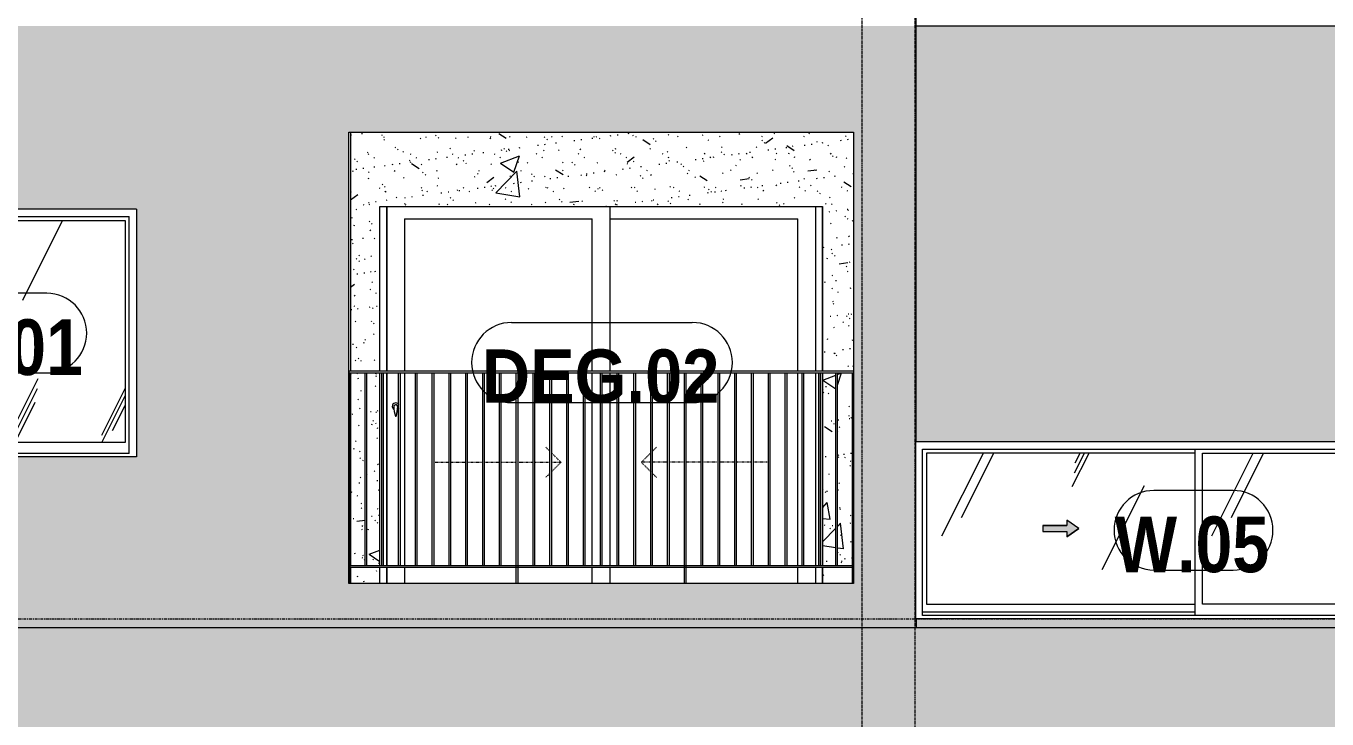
# Model space of a CAD drawing. Header units: millimetres. Extents: x 9199 to 175431, y -4466 to 35300.
# Drawn here: x 28814 to 36162, y 5033 to 8950 of the extents above; entities that cross this region are included whole.
import ezdxf

# ---------------------------------------------------------------- set-up
doc = ezdxf.new("R2010")
doc.units = ezdxf.units.MM
for name, pattern in [('1 NÉT CALL OUT', [6, 3, -3]), ('Centre', [31.75, 6.35, -4.7625, 15.875, -4.7625]), ('Dash', [6, 3, -3]), ('Grid Line', [22.225, 12.7, -3.175, 3.175, -3.175])]:
    doc.linetypes.add(name, pattern=pattern)
for name, color, linetype, lineweight in [('0-1', 7, 'Continuous', 5), ('A-DETL-GENF', 92, 'Continuous', 9), ('A-DETL-GENF-1', 92, '1 NÉT CALL OUT', 9), ('A-DOOR', 31, 'Continuous', 9), ('A-DOOR-FRAM', 31, 'Continuous', 9), ('A-DOOR-HDLN', 31, 'Dash', 18), ('A-DOOR-IDEN', 31, 'Continuous', 9), ('A-FLOR-HRAL', 11, 'Continuous', 9), ('A-FLOR-LEVL-2', 51, 'Centre', 9), ('A-GLAZ', 151, 'Continuous', 9), ('A-GLAZ-3', 7, '1 NÉT CALL OUT', 9), ('A-GLAZ-IDEN', 152, 'Continuous', 9), ('A-WALL', 113, 'Continuous', 9), ('A-WALL-PATT-1', 9, 'Continuous', 9), ('A-WALL-PATT-2', 111, 'Continuous', 5), ('I-WALL', 2, 'Continuous', 9), ('I-WALL-1', 7, 'Continuous', 9), ('S-GRID-1', 1, 'Grid Line', 9)]:
    doc.layers.add(name, color=color, linetype=linetype, lineweight=lineweight)
doc.styles.add('Arial_B_1', font='arialbd.ttf', dxfattribs={"width": 0.85, "height": 315})
doc.styles.add('Arial_B_2', font='arialbd.ttf', dxfattribs={"width": 0.9, "height": 300})
pattern_1 = [(63.435, (53179.2, 1304.34), (-0.001, 1524.001), [532.46, -2875.304]), (63.435, (51655.2, 1304.34), (-0.001, 1524.001), [532.46, -2875.3]), (63.435, (53908.74, 1598.8), (-0.001, 1524.001), [532.46, -2875.304]), (63.435, (52384.74, 1598.8), (-0.001, 1524.001), [532.46, -2875.3]), (63.435, (53798.3, 1494.84), (-0.001, 1524.001), [532.46, -2875.304]), (63.435, (52274.3, 1494.84), (-0.001, 1524.001), [532.46, -2875.3]), (63.435, (53685.8, 2090.1), (-0.001, 1524.001), [258.8, -3148.965]), (63.435, (52161.8, 2090.1), (-0.001, 1524.001), [258.8, -3148.965]), (63.435, (53612.15, 1997.95), (-0.001, 1524.001), [532.46, -2875.304]), (63.435, (52088.15, 1997.95), (-0.001, 1524.001), [532.46, -2875.3]), (63.435, (53625.14, 2064.1), (-0.001, 1524.001), [532.46, -2875.304]), (63.435, (52101.14, 2064.1), (-0.001, 1524.001), [532.46, -2875.3]), (63.435, (53010.3, 1773.94), (-0.001, 1524.001), [532.46, -2875.304]), (63.435, (51486.3, 1773.94), (-0.001, 1524.001), [532.46, -2875.3]), (63.435, (53023.3, 1851.9), (-0.001, 1524.001), [532.46, -2875.304]), (63.435, (51499.3, 1851.9), (-0.001, 1524.001), [532.46, -2875.3]), (63.435, (53026.8, 1908.1), (-0.001, 1524.001), [532.46, -2875.304]), (63.435, (51502.8, 1908.1), (-0.001, 1524.001), [532.46, -2875.3])]

# ---------------------------------------------------------------- blocks, each defined once
blk = doc.blocks.new('NCV_TKTC_TANG 2_rvt-1-TKCS_MẶT ĐỨNG HƯỚNG ĐÔNG')
at = {"layer": 'A-WALL-PATT-1'}
h = blk.add_hatch(dxfattribs=at)
h.set_pattern_fill('FP_2', color=256, style=0, pattern_type=2)
h.set_pattern_definition([(50, (51388.9, 1200), (1093.104, -95.634), [114.3, -1257.3]), (355, (51388.9, 1200), (-211.46, 1146.34), [91.44, -1005.84]), (100.451, (51480, 1192), (881.656, 1050.7), [97.14, -1068.54]), (46.184, (51389, 1504.8), (1626.475, -252.26), [171.45, -1885.95]), (96.636, (51524.5, 1483.8), (1424.42, 1484.57), [145.71, -1602.81]), (351.184, (51389, 1504.8), (1424.43, 1484.55), [137.16, -1508.76]), (21, (51541.3, 1428.6), (909.686, -613.59), [114.3, -1257.3]), (326, (51541.3, 1428.6), (370.81, 1105.13), [91.44, -1005.84]), (71.451, (51617.1, 1377.5), (1280.503, 491.53), [97.14, -1068.54]), (37.5, (51388.93, 1200), (18.531, 507.33), [50.292, -943.356, 50.292, -970.788, -1009.65]), (37.5, (51388.93, 1200), (18.531, 507.33), [-2014.728, 50.292, -959.358]), (7.5, (51388.93, 1200), (400.918, 601.084), [50.292, -531.876, 50.292, -920.496, -384.81]), (7.5, (51388.93, 1200), (400.918, 601.084), [-1552.956, 50.292, -334.518]), (327.5, (51049.1, 1200), (813.545, -34.374), [50.292, -330.708, 50.292, -1138.428, -1577.34]), (327.5, (51049.1, 1200), (813.545, -34.374), [-1569.72, 50.292, -1527.048]), (317.5, (50896.7, 1200), (888.775, 152.56), [50.292, -445.008, 50.292, -739.14, -1120.14]), (317.5, (50896.7, 1200), (888.775, 152.56), [-1284.73, 50.29, -1069.85])])
h.paths.add_polyline_path([(33481.9, 5800), (33481.9, 5890), (33313.1, 5890), (33313.1, 5800)])
h.paths.add_polyline_path([(30646.9, 5800), (30813.1, 5800), (30813.1, 5890), (30646.9, 5890)])
h.paths.add_polyline_path([(30813.1, 5900), (30813.1, 6990), (30738.9, 6990), (30738.9, 5900)])
h.paths.add_polyline_path([(30728.9, 5900), (30728.9, 6990), (30646.9, 6990), (30646.9, 5900), (30665.2, 5900)])
h.paths.add_polyline_path([(33397, 5900), (33481.9, 5900), (33481.9, 6990), (33397, 6990), (33397, 5983.2)])
h.paths.add_polyline_path([(33313.1, 5900), (33387, 5900), (33387, 6990), (33313.1, 6990), (33313.1, 5983.2)])
h.paths.add_polyline_path([(33441.1, 7000), (33486.9, 7000), (33486.9, 8350), (30646.9, 8350), (30646.9, 7000), (30813.1, 7000), (30813.1, 7930), (33313.1, 7930), (33313.1, 7000)])
h = blk.add_hatch(dxfattribs=at)
h.set_pattern_fill('FP_3', color=256, style=0, pattern_type=2)
h.set_pattern_definition([(37.5, (51388.93, 1200), (-4.79953, 146.8239), [5.029, -110.795, 5.029, -124.511, -123.825]), (37.5, (51388.93, 1200), (-4.79953, 146.8239), [-245.364, 5.029, -118.796]), (7.5, (51388.93, 1200), (134.8574, 215.0472), [5.029, -57.455, 5.029, -99.365, -40.005]), (7.5, (51388.93, 1200), (134.8574, 215.0472), [-166.878, 5.029, -34.976]), (327.5, (51295.21, 1200), (237.29776, 0.4316), [5.029, -33.071, 5.029, -132.131, -179.07]), (327.5, (51295.21, 1200), (237.29776, 0.4316), [-175.26, 5.029, -174.041]), (317.5, (51295.2, 1200), (229.067, 66.8792), [5.029, -14.021, 5.029, -84.887, -102.87]), (317.5, (51295.2, 1200), (229.067, 66.8792), [-108.966, 5.029, -97.841])])
h.paths.add_polyline_path([(33481.9, 5800), (33481.9, 5890), (33313.1, 5890), (33313.1, 5800)])
h.paths.add_polyline_path([(30646.9, 5800), (30813.1, 5800), (30813.1, 5890), (30646.9, 5890)])
h.paths.add_polyline_path([(30813.1, 5900), (30813.1, 6990), (30738.9, 6990), (30738.9, 5900)])
h.paths.add_polyline_path([(30728.9, 5900), (30728.9, 6990), (30646.9, 6990), (30646.9, 5900), (30665.2, 5900)])
h.paths.add_polyline_path([(33397, 5900), (33481.9, 5900), (33481.9, 6990), (33397, 6990), (33397, 5983.2)])
h.paths.add_polyline_path([(33313.1, 5900), (33387, 5900), (33387, 6990), (33313.1, 6990), (33313.1, 5983.2)])
h.paths.add_polyline_path([(33441.1, 7000), (33486.9, 7000), (33486.9, 8350), (30646.9, 8350), (30646.9, 7000), (30813.1, 7000), (30813.1, 7930), (33313.1, 7930), (33313.1, 7000)])
at = {"layer": 'I-WALL-1'}
for p, q in [((30646.9, 8350), (30646.9, 7000)), ((30813.1, 7000), (30813.1, 7930)), ((30813.1, 7930), (33313.1, 7930)), ((33313.1, 7930), (33313.1, 7000)), ((30646.9, 6990), (30646.9, 5900)), ((30813.1, 5900), (30813.1, 6990)), ((33313.1, 6990), (33313.1, 5900)), ((30646.9, 5890), (30646.9, 5800)), ((30813.1, 5800), (30813.1, 5890)), ((33313.1, 5890), (33313.1, 5800))]:
    blk.add_line(p, q, dxfattribs=at)
blk = doc.blocks.new('1_FAMILY RVT - W01-WxH 1400x1400xmm-V19-TKCS_MẶT ĐỨNG HƯỚNG ĐÔNG')
at = {"layer": 'A-DETL-GENF-1'}
blk.add_hatch(color=256, dxfattribs=at).paths.add_polyline_path([(28441.9, 7176.5), (28509.6, 7223.9), (28441.9, 7271.4), (28441.9, 7240.9), (28306.4, 7240.9), (28306.4, 7207), (28441.9, 7207)])
at = {"layer": 'A-GLAZ'}
h = blk.add_hatch(dxfattribs=at)
h.set_pattern_fill('FP_1', color=256, style=0, pattern_type=2)
h.set_pattern_definition(pattern_1)
h.paths.add_polyline_path([(28715.1, 6596.9), (28715.1, 7850.9), (28100.9, 7850.9), (28100.9, 6596.9)])
h.paths.add_polyline_path([(28441.9, 7176.5), (28441.9, 7207), (28306.4, 7207), (28306.4, 7240.9), (28441.9, 7240.9), (28441.9, 7271.4), (28509.6, 7223.9), (28485.4, 7207)])
h = blk.add_hatch(dxfattribs=at)
h.set_pattern_fill('FP_1', color=256, style=0, pattern_type=2)
h.set_pattern_definition(pattern_1)
h.paths.add_polyline_path([(29373.9, 6596.9), (29373.9, 7850.9), (28759.6, 7850.9), (28759.6, 6596.9)])
at = {"layer": 'A-DETL-GENF'}
for p, q in [((28306.4, 7240.9), (28306.4, 7207)), ((28306.4, 7240.9), (28441.9, 7240.9)), ((28441.9, 7240.9), (28306.4, 7240.9)), ((28306.4, 7240.9), (28306.4, 7207)), ((28306.4, 7207), (28441.9, 7207)), ((28306.4, 7207), (28441.9, 7207)), ((28441.9, 7271.4), (28441.9, 7240.9)), ((28509.6, 7223.9), (28441.9, 7271.4)), ((28509.6, 7223.9), (28441.9, 7271.4)), ((28441.9, 7271.4), (28441.9, 7240.9)), ((28509.6, 7223.9), (28441.9, 7176.5)), ((28441.9, 7176.5), (28509.6, 7223.9)), ((28441.9, 7207), (28441.9, 7176.5)), ((28441.9, 7207), (28441.9, 7176.5))]:
    blk.add_line(p, q, dxfattribs=at)
at = {"layer": 'A-GLAZ'}
for p, q in [((29437.4, 7914.4), (28037.4, 7914.4)), ((28037.4, 7914.4), (28037.4, 6514.4)), ((28078.3, 7873.5), (29396.4, 7873.5)), ((28078.3, 6533.4), (28078.3, 7873.5)), ((28715.1, 7873.5), (28715.1, 6533.4)), ((29396.4, 6533.4), (29396.4, 7873.5)), ((29437.4, 7914.4), (29437.4, 6514.4)), ((28100.9, 7850.9), (28100.9, 6596.9)), ((28715.1, 7850.9), (28100.9, 7850.9)), ((28759.6, 6596.9), (28759.6, 7850.9)), ((28759.6, 7850.9), (29373.9, 7850.9)), ((29373.9, 7850.9), (29373.9, 6596.9)), ((28715.1, 6552.5), (28078.3, 6552.5)), ((28715.1, 6552.5), (28078.3, 6552.5)), ((28100.9, 6596.9), (28715.1, 6596.9)), ((29373.9, 6596.9), (28759.6, 6596.9)), ((29437.4, 6514.4), (28037.4, 6514.4)), ((29396.4, 6533.4), (28078.3, 6533.4))]:
    blk.add_line(p, q, dxfattribs=at)
blk = doc.blocks.new('Railing - 10mm-1251313-TKCS_MẶT ĐỨNG HƯỚNG ĐÔNG')
at = {"layer": 'A-FLOR-HRAL'}
for p, q in [((70204.4, 2500), (70204.4, 3590)), ((70214.4, 2500), (70214.4, 3590))]:
    blk.add_line(p, q, dxfattribs=at)
blk = doc.blocks.new('Railing - 50 x 10mm-V52-TKCS_MẶT ĐỨNG HƯỚNG ĐÔNG')
at = {"layer": 'A-FLOR-HRAL'}
for p, q in [((71081.4, 6990), (71091.4, 6990)), ((71081.4, 5800), (71081.4, 6990)), ((71091.4, 5800), (71091.4, 6990))]:
    blk.add_line(p, q, dxfattribs=at)
blk = doc.blocks.new('Railing - 50 x 10mm-V57-TKCS_MẶT ĐỨNG HƯỚNG ĐÔNG')
at = {"layer": 'A-FLOR-HRAL'}
for p in [(30637.4, 6990), (30644, 5800)]:
    blk.add_line(p, (30644, 6990), dxfattribs=at)
blk = doc.blocks.new('Railing - 50 x 10mm-V58-TKCS_MẶT ĐỨNG HƯỚNG ĐÔNG')
at = {"layer": 'A-FLOR-HRAL'}
for p, q in [((33481.9, 6990), (33486.9, 6990)), ((33481.9, 5800), (33481.9, 6990))]:
    blk.add_line(p, q, dxfattribs=at)
blk = doc.blocks.new('Railing - Railing-3231485-TKCS_MẶT ĐỨNG HƯỚNG ĐÔNG')
at = {"layer": 'A-FLOR-HRAL'}
for p, q in [((30639, 5890), (30639, 5900)), ((30639, 5900), (33486.9, 5900)), ((33486.9, 5890), (30639, 5890))]:
    blk.add_line(p, q, dxfattribs=at)
for name, p in [('Railing - 50 x 10mm-V57-TKCS_MẶT ĐỨNG HƯỚNG ĐÔNG', (0, 0)), ('Railing - 10mm-1251313-TKCS_MẶT ĐỨNG HƯỚNG ĐÔNG', (-39475.5, 3400)), ('Railing - 10mm-1251313-TKCS_MẶT ĐỨNG HƯỚNG ĐÔNG', (-39380.5, 3400)), ('Railing - 10mm-1251313-TKCS_MẶT ĐỨNG HƯỚNG ĐÔNG', (-39285.6, 3400)), ('Railing - 10mm-1251313-TKCS_MẶT ĐỨNG HƯỚNG ĐÔNG', (-39190.7, 3400)), ('Railing - 10mm-1251313-TKCS_MẶT ĐỨNG HƯỚNG ĐÔNG', (-39095.7, 3400)), ('Railing - 10mm-1251313-TKCS_MẶT ĐỨNG HƯỚNG ĐÔNG', (-39000.8, 3400)), ('Railing - 10mm-1251313-TKCS_MẶT ĐỨNG HƯỚNG ĐÔNG', (-38905.9, 3400)), ('Railing - 10mm-1251313-TKCS_MẶT ĐỨNG HƯỚNG ĐÔNG', (-38810.9, 3400)), ('Railing - 10mm-1251313-TKCS_MẶT ĐỨNG HƯỚNG ĐÔNG', (-38716, 3400)), ('Railing - 50 x 10mm-V52-TKCS_MẶT ĐỨNG HƯỚNG ĐÔNG', (-39498.1, 0)), ('Railing - 10mm-1251313-TKCS_MẶT ĐỨNG HƯỚNG ĐÔNG', (-38526.1, 3400)), ('Railing - 10mm-1251313-TKCS_MẶT ĐỨNG HƯỚNG ĐÔNG', (-38431.2, 3400)), ('Railing - 10mm-1251313-TKCS_MẶT ĐỨNG HƯỚNG ĐÔNG', (-38336.3, 3400)), ('Railing - 10mm-1251313-TKCS_MẶT ĐỨNG HƯỚNG ĐÔNG', (-38241.4, 3400)), ('Railing - 10mm-1251313-TKCS_MẶT ĐỨNG HƯỚNG ĐÔNG', (-38146.4, 3400)), ('Railing - 10mm-1251313-TKCS_MẶT ĐỨNG HƯỚNG ĐÔNG', (-38051.5, 3400)), ('Railing - 10mm-1251313-TKCS_MẶT ĐỨNG HƯỚNG ĐÔNG', (-37956.6, 3400)), ('Railing - 10mm-1251313-TKCS_MẶT ĐỨNG HƯỚNG ĐÔNG', (-37861.6, 3400)), ('Railing - 10mm-1251313-TKCS_MẶT ĐỨNG HƯỚNG ĐÔNG', (-37766.7, 3400)), ('Railing - 50 x 10mm-V52-TKCS_MẶT ĐỨNG HƯỚNG ĐÔNG', (-38548.8, 0)), ('Railing - 10mm-1251313-TKCS_MẶT ĐỨNG HƯỚNG ĐÔNG', (-37576.8, 3400)), ('Railing - 10mm-1251313-TKCS_MẶT ĐỨNG HƯỚNG ĐÔNG', (-37481.9, 3400)), ('Railing - 10mm-1251313-TKCS_MẶT ĐỨNG HƯỚNG ĐÔNG', (-37387, 3400)), ('Railing - 10mm-1251313-TKCS_MẶT ĐỨNG HƯỚNG ĐÔNG', (-37292, 3400)), ('Railing - 10mm-1251313-TKCS_MẶT ĐỨNG HƯỚNG ĐÔNG', (-37197.1, 3400)), ('Railing - 10mm-1251313-TKCS_MẶT ĐỨNG HƯỚNG ĐÔNG', (-37102.2, 3400)), ('Railing - 10mm-1251313-TKCS_MẶT ĐỨNG HƯỚNG ĐÔNG', (-37007.2, 3400)), ('Railing - 10mm-1251313-TKCS_MẶT ĐỨNG HƯỚNG ĐÔNG', (-36912.3, 3400)), ('Railing - 10mm-1251313-TKCS_MẶT ĐỨNG HƯỚNG ĐÔNG', (-36817.4, 3400)), ('Railing - 50 x 10mm-V58-TKCS_MẶT ĐỨNG HƯỚNG ĐÔNG', (0, 0))]:
    blk.add_blockref(name, p)
blk = doc.blocks.new('Top Rail Type - Top Rail_Internal_-3231488-TKCS_MẶT ĐỨNG HƯỚNG ĐÔNG')
at = {"layer": 'A-FLOR-HRAL'}
for p, q in [((30639, 6990), (30639, 7000)), ((33486.9, 7000), (30639, 7000)), ((30639, 6990), (33486.9, 6990))]:
    blk.add_line(p, q, dxfattribs=at)
blk = doc.blocks.new('DEG_02-DEG_03 - DEG_02-2500x2400mm-CỬA ĐI 02 CÁNH TRƯỢT-V65-TKCS_MẶT ĐỨNG HƯỚNG ĐÔNG')
at = {"layer": 'A-DOOR'}
for p, q in [((30852.4, 7000), (30852.4, 7930)), ((32112.4, 7930), (32112.4, 7000)), ((30952.4, 7860), (32012.4, 7860)), ((30952.4, 7860), (30952.4, 7000)), ((32012.4, 7000), (32012.4, 7860)), ((32112.4, 7860), (33172.4, 7860)), ((33172.4, 7000), (33172.4, 7860)), ((30852.4, 5900), (30852.4, 6990)), ((30952.4, 6990), (30952.4, 5900)), ((32012.4, 5900), (32012.4, 6990)), ((32112.4, 6990), (32112.4, 5900)), ((33172.4, 5900), (33172.4, 6990)), ((30852.4, 5800), (30852.4, 5890)), ((30952.4, 5890), (30952.4, 5800)), ((32012.4, 5800), (32012.4, 5890)), ((32112.4, 5890), (32112.4, 5800)), ((33172.4, 5800), (33172.4, 5890))]:
    blk.add_line(p, q, dxfattribs=at)
at = {"layer": 'A-DOOR', "flags": 128}
blk.add_lwpolyline([(30903.9, 6808.7), (30903.9, 6808.7), (30903.9, 6808.7), (30903.8, 6808.7), (30903.8, 6808.7), (30903.8, 6808.7), (30903.8, 6808.7), (30903.8, 6808.7), (30903.8, 6808.7), (30903.7, 6808.7), (30903.7, 6808.7), (30903.7, 6808.7), (30903.7, 6808.7), (30903.6, 6808.7), (30903.6, 6808.7), (30903.6, 6808.7), (30903.5, 6808.7), (30903.5, 6808.7), (30903.5, 6808.7), (30903.4, 6808.7), (30903.4, 6808.7), (30903.3, 6808.7), (30903.3, 6808.7), (30903.2, 6808.7), (30903.2, 6808.7), (30903.1, 6808.7), (30903.1, 6808.7), (30903, 6808.7), (30903, 6808.7), (30902.9, 6808.7), (30902.9, 6808.7), (30902.8, 6808.7), (30902.7, 6808.7), (30902.7, 6808.7), (30902.6, 6808.7), (30902.6, 6808.7), (30902.5, 6808.7), (30902.4, 6808.7), (30902.4, 6808.7), (30902.3, 6808.7), (30902.3, 6808.7), (30902.2, 6808.7), (30902.1, 6808.7), (30902.1, 6808.7), (30902, 6808.7), (30902, 6808.7), (30901.9, 6808.7), (30901.8, 6808.7), (30901.8, 6808.7), (30901.7, 6808.7), (30901.7, 6808.7), (30901.6, 6808.7), (30901.6, 6808.7), (30901.5, 6808.7), (30901.5, 6808.7), (30901.4, 6808.7), (30901.4, 6808.7), (30901.3, 6808.7), (30901.3, 6808.7), (30901.3, 6808.7), (30901.2, 6808.7), (30901.2, 6808.7), (30901.1, 6808.7), (30901.1, 6808.7), (30901.1, 6808.7), (30901, 6808.7), (30901, 6808.7), (30901, 6808.7), (30901, 6808.7), (30900.9, 6808.7), (30900.9, 6808.7), (30900.9, 6808.7), (30900.9, 6808.7), (30900.9, 6808.7), (30900.9, 6808.7), (30900.9, 6808.7), (30900.9, 6808.7)], dxfattribs=at)
at = {"layer": 'A-DOOR'}
for centre, radius, start, end in [((30902.4, 6800), 20, 34.24794, 180), ((30902.4, 6800), 20, 180, 240), ((30900.9, 6799.2), 9.45, 90, 180), ((31056.2, 6799.2), 164.8, 180, 199.13397), ((30903.9, 6799.2), 9.45, 0, 90), ((30748.6, 6799.2), 164.8, 340.86603, 0), ((30902.4, 6800), 20, 300, 325.75206), ((30902.7, 6746), 2.34, 199.13397, 261.03098), ((30902, 6746), 2.34, 278.96902, 340.86603)]:
    blk.add_arc(centre, radius, start, end, dxfattribs=at)
at = {"layer": 'A-DOOR-FRAM'}
for p, q in [((30852.4, 7930), (30852.4, 7000)), ((33272.4, 7930), (33272.4, 7000)), ((33312.4, 7000), (33312.4, 7930.2)), ((30852.4, 6990), (30852.4, 5900)), ((33272.4, 6990), (33272.4, 5900)), ((33312.4, 5900), (33312.4, 6990)), ((30852.4, 5890), (30852.4, 5800)), ((33272.4, 5890), (33272.4, 5800)), ((33312.4, 5800), (33312.4, 5890))]:
    blk.add_line(p, q, dxfattribs=at)
at = {"layer": 'A-DOOR-HDLN'}
for p, q in [((31773.2, 6546.2), (31750.3, 6569.1)), ((32352.8, 6547.4), (32374.5, 6569.1)), ((31125.1, 6484.2), (31203.6, 6484.2)), ((31213.6, 6484.2), (31298.5, 6484.2)), ((31308.5, 6484.2), (31393.4, 6484.2)), ((31403.4, 6484.2), (31488.4, 6484.2)), ((31498.4, 6484.2), (31583.3, 6484.2)), ((31593.3, 6484.2), (31678.2, 6484.2)), ((31688.2, 6484.2), (31773.2, 6484.2)), ((31835.1, 6484.2), (31783.2, 6536.2)), ((31835.1, 6484.2), (31783.2, 6432.3)), ((31783.2, 6484.2), (31835.1, 6484.2)), ((32289.6, 6484.2), (32342.8, 6537.4)), ((32289.6, 6484.2), (32342.8, 6431.1)), ((32342.8, 6484.2), (32289.6, 6484.2)), ((32437.7, 6484.2), (32352.8, 6484.2)), ((32532.6, 6484.2), (32447.7, 6484.2)), ((32627.6, 6484.2), (32542.6, 6484.2)), ((32722.5, 6484.2), (32637.6, 6484.2)), ((32817.4, 6484.2), (32732.5, 6484.2)), ((32912.3, 6484.2), (32827.4, 6484.2)), ((32999.6, 6484.2), (32922.3, 6484.2)), ((31773.2, 6422.3), (31750.3, 6399.4)), ((32352.8, 6421.1), (32374.5, 6399.4))]:
    blk.add_line(p, q, dxfattribs=at)
blk = doc.blocks.new('1_FAMILY RVT - W01-WxH 1000x3200-V81-TKCS_MẶT ĐỨNG HƯỚNG ĐÔNG')
at = {"layer": 'A-DETL-GENF-1'}
blk.add_hatch(color=256, dxfattribs=at).paths.add_polyline_path([(34691.9, 6062.1), (34759.6, 6109.5), (34691.9, 6157), (34691.9, 6126.5), (34556.4, 6126.5), (34556.4, 6092.6), (34691.9, 6092.6)])
at = {"layer": 'A-GLAZ'}
h = blk.add_hatch(dxfattribs=at)
h.set_pattern_fill('FP_1', color=256, style=0, pattern_type=2)
h.set_pattern_definition(pattern_1)
h.paths.add_polyline_path([(35415.1, 5682.5), (35415.1, 6536.5), (33900.9, 6536.5), (33900.9, 5682.5), (34561.2, 5682.5)])
h.paths.add_polyline_path([(34691.9, 6062.1), (34691.9, 6092.6), (34556.4, 6092.6), (34556.4, 6126.5), (34691.9, 6126.5), (34691.9, 6157), (34759.6, 6109.5), (34735.4, 6092.6)])
h = blk.add_hatch(dxfattribs=at)
h.set_pattern_fill('FP_1', color=256, style=0, pattern_type=2)
h.set_pattern_definition(pattern_1)
h.paths.add_polyline_path([(35459.6, 5682.5), (36973.9, 5682.5), (36973.9, 6536.5), (35459.6, 6536.5), (35459.6, 5983.2)])
at = {"layer": 'A-DETL-GENF'}
for p, q in [((34556.4, 6126.5), (34556.4, 6092.6)), ((34556.4, 6126.5), (34691.9, 6126.5)), ((34691.9, 6126.5), (34556.4, 6126.5)), ((34556.4, 6126.5), (34556.4, 6092.6)), ((34691.9, 6157), (34691.9, 6126.5)), ((34759.6, 6109.5), (34691.9, 6157)), ((34759.6, 6109.5), (34691.9, 6157)), ((34691.9, 6157), (34691.9, 6126.5)), ((34759.6, 6109.5), (34691.9, 6062.1)), ((34691.9, 6062.1), (34759.6, 6109.5)), ((34556.4, 6092.6), (34691.9, 6092.6)), ((34556.4, 6092.6), (34691.9, 6092.6)), ((34691.9, 6092.6), (34691.9, 6062.1)), ((34691.9, 6092.6), (34691.9, 6062.1))]:
    blk.add_line(p, q, dxfattribs=at)
at = {"layer": 'A-GLAZ'}
for p, q in [((37037.4, 6600), (33837.4, 6600)), ((33837.4, 6600), (33837.4, 5600)), ((33878.3, 6559.1), (36996.4, 6559.1)), ((33878.3, 5619), (33878.3, 6559.1)), ((35415.1, 6559.1), (35415.1, 5619)), ((36996.4, 5619), (36996.4, 6559.1)), ((37037.4, 6600), (37037.4, 5600)), ((33900.9, 6536.5), (33900.9, 5682.5)), ((35415.1, 6536.5), (33900.9, 6536.5)), ((35459.6, 5682.5), (35459.6, 6536.5)), ((35459.6, 6536.5), (36973.9, 6536.5)), ((36973.9, 6536.5), (36973.9, 5682.5)), ((33900.9, 5682.5), (35415.1, 5682.5)), ((36973.9, 5682.5), (35459.6, 5682.5)), ((37037.4, 5600), (33837.4, 5600)), ((35415.1, 5638.1), (33878.3, 5638.1)), ((35415.1, 5638.1), (33878.3, 5638.1)), ((36996.4, 5619), (33878.3, 5619))]:
    blk.add_line(p, q, dxfattribs=at)
blk = doc.blocks.new('SSA-WINDOW TAG - 10-2062020-TKCS_MẶT ĐỨNG HƯỚNG ĐÔNG')
at = {"layer": 'A-GLAZ-IDEN'}
for p, q in [((75129.8, 10839.4), (74682.2, 10839.4)), ((74682.2, 10389.4), (75129.8, 10389.4))]:
    blk.add_line(p, q, dxfattribs=at)
for centre, start, end in [((74682.2, 10614.4), 90, 270), ((75129.8, 10614.4), 270, 90)]:
    blk.add_arc(centre, 225, start, end, dxfattribs=at)
blk = doc.blocks.new('STN_Door Tag - STN_Door Tag-1788670-TKCS_MẶT ĐỨNG HƯỚNG ĐÔNG')
at = {"layer": 'A-DOOR-IDEN'}
for p, q in [((34026.9, 2034.3), (35047, 2034.3)), ((34026.9, 1581.5), (35047, 1581.5))]:
    blk.add_line(p, q, dxfattribs=at)
for centre, start, end in [((34026.9, 1807.9), 90, 270), ((35047, 1807.9), 270, 90)]:
    blk.add_arc(centre, 226.4, start, end, dxfattribs=at)

msp = doc.modelspace()

# ---------------------------------------------------------------- hatches: boundary and pattern name
at = {"layer": 'A-WALL-PATT-2'}
h = msp.add_hatch(color=256, dxfattribs=at)
h.paths.add_polyline_path([(27326.9, 5550), (30437.4, 5550), (30437.4, 8950), (27336.9, 8950), (27336.9, 8350), (27326.9, 8350), (27326.9, 5983.2)])
h.paths.add_polyline_path([(28037.4, 6514.4), (28037.4, 7914.4), (29437.4, 7914.4), (29437.4, 6514.4), (28078.3, 6514.4)])
h = msp.add_hatch(color=256, dxfattribs=at)
h.paths.add_polyline_path([(30437.4, 5550), (33841.9, 5550), (33841.9, 5600), (33837.4, 5600), (33837.4, 6600), (33841.9, 6600), (33841.9, 8950), (30437.4, 8950), (30437.4, 5983.2)])
h.paths.add_polyline_path([(33486.9, 5800), (30637.4, 5800), (30637.4, 8350), (33486.9, 8350), (33486.9, 5983.2)])
h = msp.add_hatch(color=256, dxfattribs=at)
h.paths.add_polyline_path([(33841.9, 5550), (37037.4, 5550), (37037.4, 5600), (33841.9, 5600)])
h.paths.add_polyline_path([(34199, 6600), (37037.4, 6600), (37037.4, 8950), (33841.9, 8950), (33841.9, 6600), (33878.3, 6600)])
h = msp.add_hatch(color=256, dxfattribs=at)
h.paths.add_polyline_path([(27326.9, 2200), (30437.4, 2200), (30437.4, 3290), (29437.4, 3290), (29437.4, 3114.4), (28037.4, 3114.4), (28037.4, 3290), (27326.9, 3290), (27326.9, 2737.1)])
h.paths.add_polyline_path([(30437.4, 3300), (30437.4, 4690), (27326.9, 4690), (27326.9, 3300), (28037.4, 3300), (28037.4, 4514.4), (29437.4, 4514.4), (29437.4, 3300), (29966.3, 3300)])
h.paths.add_polyline_path([(30437.4, 4700), (30437.4, 5550), (27336.9, 5550), (27336.9, 4945.8), (27326.9, 4945.8), (27326.9, 4700), (29966.3, 4700)])
h = msp.add_hatch(color=256, dxfattribs=at)
h.paths.add_polyline_path([(32082.6, 2200), (33841.9, 2200), (33841.9, 3290), (33486.9, 3290), (33486.9, 2450), (30637.4, 2450), (30637.4, 3290), (30437.4, 3290), (30437.4, 2200)])
h.paths.add_polyline_path([(33486.9, 3300), (33841.9, 3300), (33841.9, 4690), (33486.9, 4690), (33486.9, 3819.1)])
h.paths.add_polyline_path([(30637.4, 3300), (30637.4, 4690), (30437.4, 4690), (30437.4, 3300), (30495.3, 3300)])
h.paths.add_polyline_path([(33841.9, 4700), (33841.9, 5550), (30437.4, 5550), (30437.4, 4700), (30637.4, 4700), (30637.4, 4950), (33486.9, 4950), (33486.9, 4700)])
h = msp.add_hatch(color=256, dxfattribs=at)
h.paths.add_polyline_path([(34106.3, 2914), (34210.5, 2912.4), (34210.4, 2903.3), (34210.2, 2900.5), (34105.3, 2902.2), (34101.2, 2907.5), (34106, 2913.6)])
h.paths.add_polyline_path([(36768, 2901), (36663.8, 2902.6), (36663.9, 2911.7), (36664.1, 2914.5), (36769, 2912.8), (36772.1, 2906.2), (36768.3, 2901.4)])
h.paths.add_polyline_path([(33841.9, 2200), (33887.4, 2200), (33887.4, 2900), (34080.7, 2901), (34081.6, 2914), (34104, 2912.8), (34097.2, 2909), (34098.2, 2907.5), (34098.2, 2904.7), (34099.9, 2904.4), (34106.3, 2901), (35177.4, 2900), (35177.4, 2200), (35696.9, 2200), (35696.9, 2900), (36768.8, 2901.4), (36777, 2906.2), (36777.2, 2909), (36776.1, 2910.3), (36774.4, 2910.6), (36768, 2914), (36793.6, 2912.8), (36792.7, 2901), (36986.9, 2900), (36986.9, 2200), (37037.4, 2200), (37037.4, 3290), (33841.9, 3290), (33841.9, 2737.1)])
h.paths.add_polyline_path([(36454.8, 2900.5), (36448.2, 2900.5), (36447.5, 2914.5), (36434.5, 2915.5), (36434.5, 2918.5), (36471.7, 2918.5), (36471.7, 2915.5), (36464, 2914.5), (36463.8, 2909.9), (36463.3, 2908.2), (36463.8, 2907.5), (36464.5, 2905.7), (36462.4, 2900.5), (36455.9, 2900.5)])
h.paths.add_polyline_path([(34419.9, 2900.5), (34410.3, 2900.5), (34410.5, 2905.1), (34411.8, 2905.8), (34411.5, 2908.8), (34409.8, 2909.3), (34409.8, 2914.5), (34402.6, 2915.5), (34402.6, 2918.5), (34439.8, 2918.5), (34439.8, 2915.5), (34426.8, 2914.5), (34424.6, 2900.5), (34420.9, 2900.5)])
h.paths.add_polyline_path([(34227.9, 2902.3), (34210.7, 2903.3), (34210.7, 2911.7), (34211, 2912.7), (34227.9, 2911), (34228.1, 2903.3), (34228.1, 2902.3)])
h.paths.add_polyline_path([(36646.5, 2902.3), (36646.4, 2904), (36646.2, 2911.7), (36646.6, 2912.7), (36663.6, 2911.7), (36663.6, 2903.3), (36663.3, 2902.3)])
h.paths.add_polyline_path([(36645.1, 2902.5), (36479.3, 2905), (36480.3, 2908.3), (36478, 2911), (36480.3, 2911.5), (36646, 2911), (36645.9, 2903.5), (36645.4, 2902.7)])
h.paths.add_polyline_path([(34229.2, 2902.5), (34228.1, 2905), (34228.9, 2912.3), (34229.2, 2912.5), (34395, 2910), (34394, 2906.7), (34396.3, 2904), (34394, 2903.5), (34257.2, 2902.7)])
h.paths.add_polyline_path([(34404, 2903.5), (34397.1, 2904), (34397.1, 2911.5), (34404.3, 2911), (34406.2, 2907.5), (34404, 2903.5)])
h.paths.add_polyline_path([(36470.3, 2903.5), (36468.8, 2908.8), (36470.3, 2911.5), (36477.2, 2911), (36477.2, 2903.5)])
h.paths.add_polyline_path([(34396.2, 2915.5), (34397.1, 2918.5), (34401.4, 2918.5), (34401.4, 2915.5), (34397.1, 2915.5)])
h.paths.add_polyline_path([(36478.1, 2915.5), (36472.9, 2915.5), (36472.9, 2918.5), (36478.1, 2918.5)])
h.paths.add_polyline_path([(36433.4, 2915.5), (36428.2, 2915.5), (36428.2, 2918.5), (36433.4, 2918.5)])
h.paths.add_polyline_path([(36455.2, 2915.5), (36455.2, 2917.5), (36451, 2917.5), (36451, 2915.5)])
h.paths.add_polyline_path([(34446.1, 2915.5), (34440.9, 2915.5), (34440.9, 2918.5), (34446.1, 2918.5)])
h.paths.add_polyline_path([(34423.3, 2915.5), (34423.3, 2917.5), (34419.1, 2917.5), (34419.1, 2915.5)])
h.paths.add_polyline_path([(34446.5, 2915.5), (34446.5, 2918.5), (34465.8, 2918.5), (34465.8, 2915.5), (34463.5, 2915.5)])
h.paths.add_polyline_path([(34395.8, 2915.5), (34376.6, 2915.5), (34376.6, 2918.5), (34395.8, 2918.5)])
h.paths.add_polyline_path([(36408.5, 2915.5), (36408.5, 2918.5), (36427.8, 2918.5), (36427.8, 2915.5)])
h.paths.add_polyline_path([(36497.7, 2915.5), (36478.5, 2915.5), (36480, 2918.5), (36497.7, 2918.5)])
h.paths.add_polyline_path([(33841.9, 3300), (37037.4, 3300), (37037.4, 4690), (33841.9, 4690), (33841.9, 3819.1)])
h.paths.add_polyline_path([(34199, 4700), (37037.4, 4700), (37037.4, 5550), (33841.9, 5550), (33841.9, 4700)])

# ---------------------------------------------------------------- linework, layer by layer
at = {"layer": 'A-FLOR-LEVL-2'}
msp.add_line((9199.1, 5600), (84597.8, 5600), dxfattribs=at)
at = {"layer": 'A-WALL'}
for p, q in [((33841.9, 6600), (33841.9, 9000)), ((30637.4, 5800), (30637.4, 8350)), ((30637.4, 8350), (33486.9, 8350)), ((33486.9, 8350), (33486.9, 5800)), ((33486.9, 5800), (30637.4, 5800)), ((27326.9, 5550), (40437.4, 5550))]:
    msp.add_line(p, q, dxfattribs=at)
at = {"layer": 'I-WALL'}
for p, q in [((37037.4, 8950), (33841.9, 8950)), ((33841.9, 5600), (33841.9, 5550))]:
    msp.add_line(p, q, dxfattribs=at)
at = {"layer": 'S-GRID-1'}
for p, q in [((33536.9, 1454.4), (33536.9, 30542.5)), ((33836.9, 3359.4), (33836.9, 30542.5))]:
    msp.add_line(p, q, dxfattribs=at)

# ---------------------------------------------------------------- block references
at = {"layer": '0-1'}
msp.add_blockref('NCV_TKTC_TANG 2_rvt-1-TKCS_MẶT ĐỨNG HƯỚNG ĐÔNG', (0, 0), dxfattribs=at)
at = {"layer": 'A-DOOR'}
msp.add_blockref('DEG_02-DEG_03 - DEG_02-2500x2400mm-CỬA ĐI 02 CÁNH TRƯỢT-V65-TKCS_MẶT ĐỨNG HƯỚNG ĐÔNG', (0, 0), dxfattribs=at)
at = {"layer": 'A-DOOR-IDEN'}
msp.add_blockref('STN_Door Tag - STN_Door Tag-1788670-TKCS_MẶT ĐỨNG HƯỚNG ĐÔNG', (-2470, 5239.9), dxfattribs=at)
at = {"layer": 'A-FLOR-HRAL'}
for name in ['Railing - Railing-3231485-TKCS_MẶT ĐỨNG HƯỚNG ĐÔNG', 'Top Rail Type - Top Rail_Internal_-3231488-TKCS_MẶT ĐỨNG HƯỚNG ĐÔNG']:
    msp.add_blockref(name, (0, 0), dxfattribs=at)
at = {"layer": 'A-GLAZ-3'}
for name in ['1_FAMILY RVT - W01-WxH 1400x1400xmm-V19-TKCS_MẶT ĐỨNG HƯỚNG ĐÔNG', '1_FAMILY RVT - W01-WxH 1000x3200-V81-TKCS_MẶT ĐỨNG HƯỚNG ĐÔNG']:
    msp.add_blockref(name, (0, 0), dxfattribs=at)
at = {"layer": 'A-GLAZ-IDEN'}
for p in [(-46197.9, -3400), (-39497.9, -4514.4)]:
    msp.add_blockref('SSA-WINDOW TAG - 10-2062020-TKCS_MẶT ĐỨNG HƯỚNG ĐÔNG', p, dxfattribs=at)

# ---------------------------------------------------------------- texts
at = {"layer": 'A-DOOR-IDEN', "insert": (32059.3, 6970), "char_height": 300, "width": 1375.65, "attachment_point": 5, "line_spacing_factor": 0.936439, "style": 'Arial_B_2'}
msp.add_mtext('\\pt6.75,13.5,20.25,27,33.75,40.5,47.25,54,60.75,67.5,74.25,81,87.75,94.5,101.25,108,114.75,121.5,128.25,135,141.75,148.5,155.25,162,168.75,175.5,182.25,189,195.75,202.5,209.25,216;DEG.02', dxfattribs=at)
at = {"layer": 'A-GLAZ-IDEN', "char_height": 315, "width": 902.7, "attachment_point": 5, "line_spacing_factor": 0.936439, "style": 'Arial_B_1'}
for s, insert in [('\\pt6.3756,12.7512,19.12365,25.49925,31.87485,38.25045,44.62605,50.9985,57.3741,63.7497,70.1253,76.5009,82.8765,89.24895,95.62455,102.00015,108.37575,114.75135,121.1238,127.4994,133.875,140.2506,146.6262,152.99865,159.37425,165.74985,172.12545,178.50105,184.8735,191.2491,197.6247,204.0003;W.01', (28698.7, 7132.5)), ('\\pt6.3756,12.7512,19.12365,25.49925,31.87485,38.25045,44.62605,50.9985,57.3741,63.7497,70.1253,76.5009,82.8765,89.24895,95.62455,102.00015,108.37575,114.75135,121.1238,127.4994,133.875,140.2506,146.6262,152.99865,159.37425,165.74985,172.12545,178.50105,184.8735,191.2491,197.6247,204.0003;W.05', (35398.7, 6018.1))]:
    msp.add_mtext(s, dxfattribs=dict(at, insert=insert))

doc.saveas('drawing.dxf')
